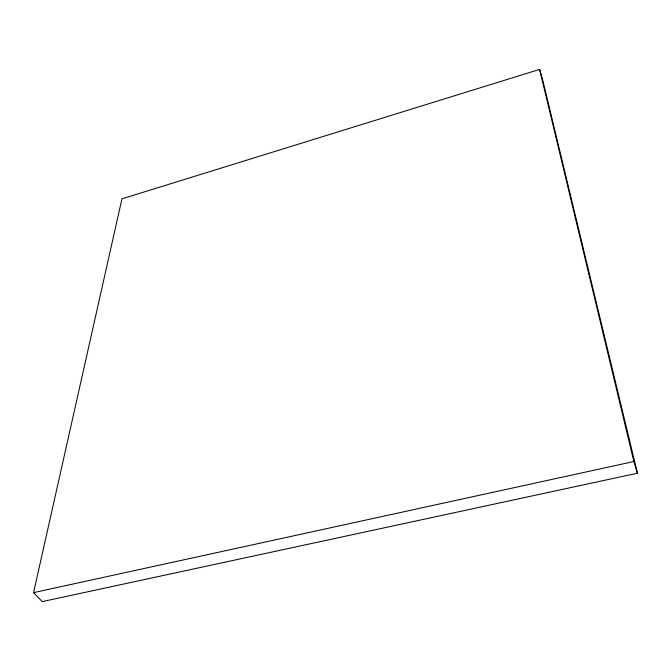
<?xml version="1.0" encoding="UTF-8"?>
<svg xmlns="http://www.w3.org/2000/svg" width="671" height="671" viewBox="0 0 671 671"><rect width="100%" height="100%" fill="white"/><g stroke="black" fill="none" stroke-linecap="round" stroke-linejoin="round"><path stroke-width="1.01" d="M33.55 592.644L121.946 198.842L539.627 69.398L542.755 80.252L637.45 473.206L42.256 601.602L33.55 592.644L633.877 461.522L637.45 473.206M539.627 69.398L633.877 461.522"/></g></svg>
